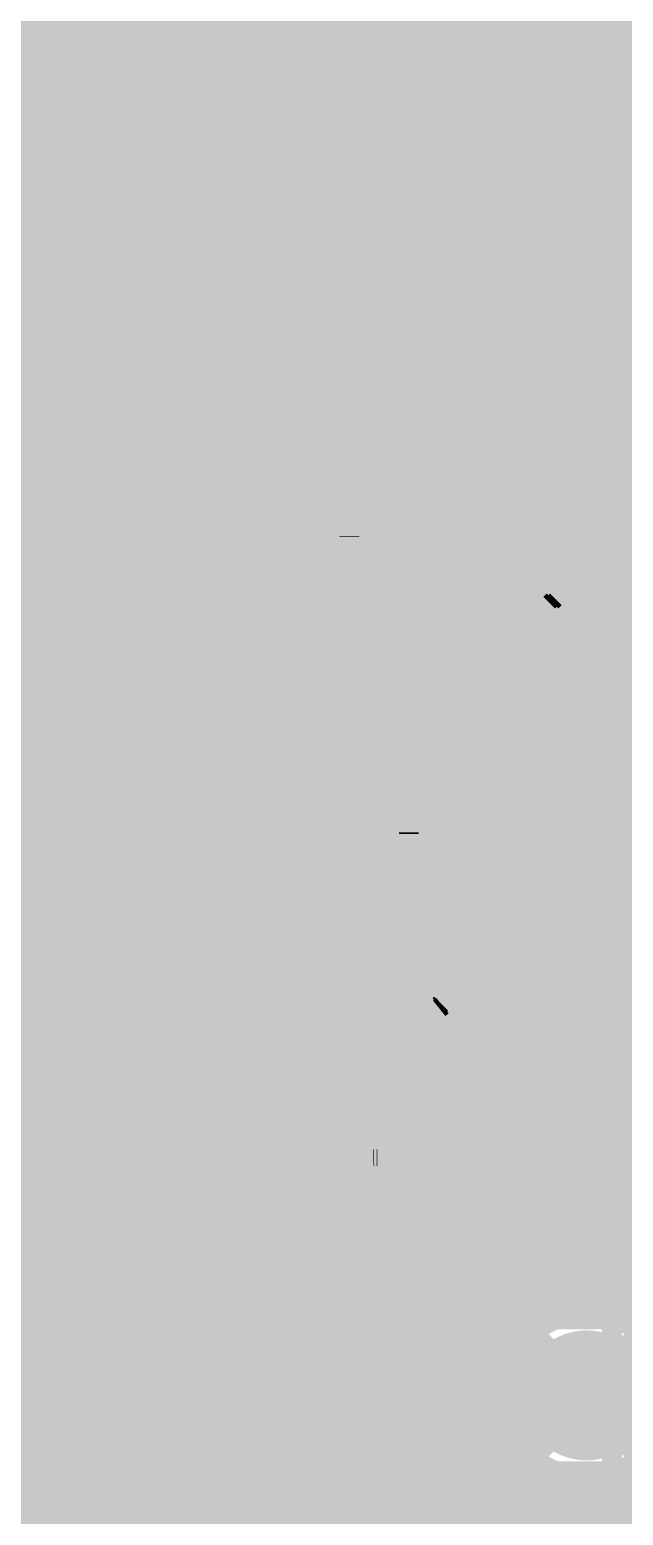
# Model space of a CAD drawing. Extents: x 0 to 95, y -50 to 50.
# Drawn here: x 15.41 to 19.97, y 15.71 to 27.14 of the extents above; entities that cross this region are included whole.
import ezdxf

# ---------------------------------------------------------------- set-up
doc = ezdxf.new("R2010")
doc.units = 0
doc.header["$MEASUREMENT"] = 0
doc.layers.get('0').update_dxf_attribs({"linetype": 'CONTINUOUS'})
for name, color, linetype in [('23-326-0_BOT', 7, 'CONTINUOUS'), ('23-326-0_DRD', 2, 'CONTINUOUS'), ('23-326-0_GND', 1, 'CONTINUOUS'), ('23-326-0_IN1', 3, 'CONTINUOUS'), ('23-326-0_SMB', 5, 'CONTINUOUS'), ('23-326-0_SMT', 10, 'CONTINUOUS'), ('23-326-0_SPT', 14, 'CONTINUOUS'), ('23-326-0_SST', 9, 'CONTINUOUS'), ('23-326-0_TOP', 12, 'CONTINUOUS'), ('THRUHOLE_TAP', 8, 'CONTINUOUS')]:
    doc.layers.add(name, color=color, linetype=linetype)

# ---------------------------------------------------------------- blocks, each defined once
blk = doc.blocks.new('SQUARE_15')
blk.add_solid([(0.99949, 0.99949), (0.99949, -0.99949), (-0.99949, 0.99949), (-0.99949, -0.99949)])
blk = doc.blocks.new('ROUND_37')
at = {"const_width": 0.35052}
blk.add_lwpolyline([(-0.17526, 0, 1), (0.17526, 0, 1)], format="xyb", close=True, dxfattribs=at)
blk = doc.blocks.new('SQUARE_56')
blk.add_solid([(1.24968, 1.24968), (1.24968, -1.24968), (-1.24968, 1.24968), (-1.24968, -1.24968)])
blk = doc.blocks.new('ROUND_58')
at = {"const_width": 0.50038}
blk.add_lwpolyline([(-0.25019, 0, 1), (0.25019, 0, 1)], format="xyb", close=True, dxfattribs=at)
blk = doc.blocks.new('ROUND_40')
at = {"const_width": 0.35052}
blk.add_lwpolyline([(-0.17526, 0, 1), (0.17526, 0, 1)], format="xyb", close=True, dxfattribs=at)
blk = doc.blocks.new('RECTANGLE_3')
blk.add_solid([(0.4826, 0.4064), (0.4826, -0.4064), (-0.4826, 0.4064), (-0.4826, -0.4064)])
blk = doc.blocks.new('RECTANGLE_4')
blk.add_solid([(1.12522, 1.14935), (1.12522, -1.14935), (-1.12522, 1.14935), (-1.12522, -1.14935)])
blk = doc.blocks.new('ROUND_17')
at = {"const_width": 0.23749}
blk.add_lwpolyline([(-0.118744, 0, 1), (0.118744, 0, 1)], format="xyb", close=True, dxfattribs=at)
blk = doc.blocks.new('ROUND_64')
at = {"const_width": 0.10033}
blk.add_lwpolyline([(-0.050164, 0, 1), (0.050164, 0, 1)], format="xyb", close=True, dxfattribs=at)

msp = doc.modelspace()

# ---------------------------------------------------------------- linework, layer by layer
at = {"layer": '23-326-0_BOT'}
for points, const_width in [([(18.4658, 47.3202), (18.4658, 10.033)], 0.254), ([(18.6944, 47.3202), (18.6944, 10.033)], 0.254), ([(18.923, 47.3202), (18.923, 10.033)], 0.254), ([(19.1516, 47.3202), (19.1516, 17.05864)], 0.254), ([(19.3802, 47.3202), (19.3802, 17.24406)], 0.254), ([(19.6088, 47.3202), (19.6088, 17.31264)], 0.254), ([(19.8374, 47.3202), (19.8374, 17.29994)], 0.254), ([(20.066, 47.3202), (20.066, 17.20088)], 0.254), ([(18.2372, 36.58108), (18.2372, 10.033)], 0.254), ([(18.0086, 36.44392), (18.0086, 10.033)], 0.254), ([(17.84096, 29.27096), (17.84096, 26.60904)], 0.254), ([(59.182, 27.1526), (17.84096, 27.1526)], 0.254), ([(59.182, 26.924), (17.84096, 26.924)], 0.254), ([(17.84096, 26.60904), (15.17904, 26.60904)], 0.254), ([(15.494, 26.60904), (15.494, 10.033)], 0.254), ([(15.7226, 26.60904), (15.7226, 10.033)], 0.254), ([(15.9512, 26.60904), (15.9512, 10.033)], 0.254), ([(16.1798, 26.60904), (16.1798, 10.033)], 0.254), ([(16.4084, 26.60904), (16.4084, 10.033)], 0.254), ([(16.637, 26.60904), (16.637, 10.033)], 0.254), ([(16.8656, 26.60904), (16.8656, 10.033)], 0.254), ([(17.0942, 26.60904), (17.0942, 10.033)], 0.254), ([(17.3228, 26.60904), (17.3228, 10.033)], 0.254), ([(17.5514, 26.60904), (17.5514, 10.033)], 0.254), ([(17.78, 26.60904), (17.78, 10.033)], 0.254), ([(59.182, 26.6954), (17.84096, 26.6954)], 0.254), ([(47.23638, 26.4668), (10.4648, 26.4668)], 0.254), ([(47.03064, 26.2382), (10.4648, 26.2382)], 0.254), ([(37.79774, 26.0096), (10.4648, 26.0096)], 0.254), ([(37.53612, 25.781), (10.46226, 25.781)], 0.254), ([(37.43706, 25.5524), (10.42924, 25.5524)], 0.254), ([(37.42436, 25.3238), (10.3505, 25.3238)], 0.254), ([(37.49294, 25.0952), (10.22096, 25.0952)], 0.254), ([(37.67836, 24.8666), (10.01776, 24.8666)], 0.254), ([(44.91228, 24.638), (9.65708, 24.638)], 0.254), ([(34.76244, 24.4094), (8.1153, 24.4094)], 0.254), ([(34.39922, 24.1808), (8.14324, 24.1808)], 0.254), ([(34.27476, 23.9522), (8.128, 23.9522)], 0.254), ([(34.24428, 23.7236), (8.0645, 23.7236)], 0.254), ([(34.29508, 23.495), (7.94766, 23.495)], 0.254), ([(28.78836, 23.2664), (7.9248, 23.2664)], 0.254), ([(28.60294, 23.0378), (7.9248, 23.0378)], 0.254), ([(28.53436, 22.8092), (7.9248, 22.8092)], 0.254), ([(28.54706, 22.5806), (7.9248, 22.5806)], 0.254), ([(28.64612, 22.352), (7.9248, 22.352)], 0.254), ([(28.90774, 22.1234), (7.9248, 22.1234)], 0.254), ([(31.22422, 21.8948), (7.9248, 21.8948)], 0.254), ([(31.09976, 21.6662), (7.9248, 21.6662)], 0.254), ([(31.06928, 21.4376), (7.9248, 21.4376)], 0.254), ([(31.12008, 21.209), (7.9248, 21.209)], 0.254), ([(31.26994, 20.9804), (7.9248, 20.9804)], 0.254), ([(45.7962, 20.7518), (7.9248, 20.7518)], 0.254), ([(45.7962, 20.5232), (7.9248, 20.5232)], 0.254), ([(45.7962, 20.2946), (7.9248, 20.2946)], 0.254), ([(45.7962, 20.066), (7.9248, 20.066)], 0.254), ([(45.7962, 19.8374), (7.9248, 19.8374)], 0.254), ([(45.7962, 19.6088), (7.9248, 19.6088)], 0.254), ([(45.7962, 19.3802), (7.9248, 19.3802)], 0.254), ([(45.7962, 19.1516), (7.9248, 19.1516)], 0.254), ([(45.7962, 18.923), (8.1026, 18.923)], 0.254), ([(33.06826, 18.6944), (8.3312, 18.6944)], 0.254), ([(32.83966, 18.4658), (8.5598, 18.4658)], 0.254), ([(31.40202, 18.2372), (8.7884, 18.2372)], 0.254), ([(31.17088, 18.0086), (9.017, 18.0086)], 0.254), ([(31.08198, 17.78), (9.2456, 17.78)], 0.254), ([(31.0769, 17.5514), (9.4742, 17.5514)], 0.254), ([(31.15564, 17.3228), (9.7028, 17.3228)], 0.254), ([(19.18208, 17.0942), (9.9314, 17.0942)], 0.254), ([(19.04492, 16.8656), (10.16, 16.8656)], 0.254), ([(19.00428, 16.637), (10.3886, 16.637)], 0.254), ([(28.194, 15.621), (28.067, 15.748), (20.574, 15.748), (19.685, 16.637)], 0.2032), ([(19.04492, 16.4084), (10.6172, 16.4084)], 0.254), ([(19.1516, 16.21536), (19.1516, 10.033)], 0.254), ([(19.18208, 16.1798), (10.8458, 16.1798)], 0.254), ([(19.3802, 16.02994), (19.3802, 10.033)], 0.254), ([(19.75866, 15.9512), (10.96518, 15.9512)], 0.254), ([(19.6088, 15.96136), (19.6088, 10.033)], 0.254), ([(19.75104, 15.95882), (20.26158, 15.44828)], 0.254), ([(19.8374, 15.87246), (19.8374, 10.033)], 0.254), ([(19.98726, 15.7226), (10.9728, 15.7226)], 0.254), ([(20.066, 15.64386), (20.066, 10.033)], 0.254)]:
    msp.add_lwpolyline(points, dxfattribs=dict(at, const_width=const_width))
at = {"layer": '23-326-0_BOT', "const_width": 0.254}
for points in [[(19.685, 17.31772, 0.4142136), (19.00428, 16.637)], [(20.36572, 16.637, 0.4142136), (19.685, 17.31772)], [(19.00428, 16.637, 0.4142136), (19.685, 15.95628)], [(19.685, 15.95628, 0.0242723), (19.75097, 15.95948)]]:
    msp.add_lwpolyline(points, format="xyb", dxfattribs=at)
at = {"layer": '23-326-0_DRD', "const_width": 0.254}
for points in [[(19.05, 17.272), (19.05, 16.002)], [(20.32, 17.272), (19.05, 17.272)], [(20.32, 17.272), (19.05, 16.002)], [(20.32, 16.002), (19.05, 17.272)], [(19.05, 16.002), (20.32, 16.002)]]:
    msp.add_lwpolyline(points, dxfattribs=at)
at = {"layer": '23-326-0_IN1', "const_width": 0.254}
for points in [[(21.717, 25.654), (14.351, 25.654)], [(15.3162, 25.654), (15.3162, 8.89)], [(15.5448, 25.654), (15.5448, 8.89)], [(15.7734, 25.654), (15.7734, 8.89)], [(16.002, 25.654), (16.002, 8.89)], [(16.2306, 25.654), (16.2306, 8.89)], [(16.4592, 25.654), (16.4592, 8.89)], [(16.6878, 25.654), (16.6878, 8.89)], [(16.9164, 25.654), (16.9164, 8.89)], [(17.145, 25.654), (17.145, 8.89)], [(17.3736, 25.654), (17.3736, 8.89)], [(17.6022, 25.654), (17.6022, 8.89)], [(17.8308, 25.654), (17.8308, 8.89)], [(18.0594, 25.654), (18.0594, 8.89)], [(18.288, 25.654), (18.288, 8.89)], [(18.5166, 25.654), (18.5166, 8.89)], [(18.7452, 25.654), (18.7452, 8.89)], [(18.9738, 25.654), (18.9738, 8.89)], [(19.2024, 25.654), (19.2024, 17.11452)], [(19.431, 25.654), (19.431, 17.26692)], [(19.6596, 25.654), (19.6596, 17.31518)], [(19.8882, 25.654), (19.8882, 17.2847)], [(21.717, 25.5778), (10.43432, 25.5778)], [(21.717, 25.3492), (10.3632, 25.3492)], [(21.717, 25.1206), (10.23874, 25.1206)], [(21.717, 24.892), (10.0457, 24.892)], [(21.717, 24.6634), (9.71296, 24.6634)], [(21.717, 24.4348), (8.11022, 24.4348)], [(21.717, 24.2062), (8.14324, 24.2062)], [(21.717, 23.9776), (8.13308, 23.9776)], [(21.717, 23.749), (8.07466, 23.749)], [(21.717, 23.5204), (7.9629, 23.5204)], [(21.717, 23.2918), (7.77494, 23.2918)], [(21.717, 23.0632), (7.42696, 23.0632)], [(21.717, 22.8346), (1.143, 22.8346)], [(21.717, 22.606), (1.143, 22.606)], [(21.717, 22.3774), (1.143, 22.3774)], [(21.717, 22.1488), (1.143, 22.1488)], [(21.717, 21.9202), (1.143, 21.9202)], [(21.717, 21.6916), (1.143, 21.6916)], [(21.717, 21.463), (1.143, 21.463)], [(21.717, 21.2344), (1.143, 21.2344)], [(21.717, 21.0058), (1.143, 21.0058)], [(21.717, 20.7772), (1.143, 20.7772)], [(21.717, 20.5486), (1.143, 20.5486)], [(21.717, 20.32), (1.143, 20.32)], [(21.717, 20.0914), (1.143, 20.0914)], [(21.717, 19.8628), (1.143, 19.8628)], [(21.717, 19.6342), (1.143, 19.6342)], [(21.717, 19.4056), (1.143, 19.4056)], [(21.717, 19.177), (1.143, 19.177)], [(21.717, 18.9484), (12.48664, 18.9484)], [(21.717, 18.7198), (12.67206, 18.7198)], [(21.717, 18.4912), (12.74064, 18.4912)], [(21.717, 18.2626), (12.72794, 18.2626)], [(21.717, 18.034), (12.62888, 18.034)], [(21.717, 17.8054), (12.36472, 17.8054)], [(21.717, 17.5768), (1.143, 17.5768)], [(21.717, 17.3482), (1.143, 17.3482)], [(19.20494, 17.1196), (13.80998, 17.1196)], [(19.05508, 16.891), (13.98524, 16.891)], [(19.00428, 16.6624), (14.04874, 16.6624)], [(19.03476, 16.4338), (14.03096, 16.4338)], [(19.15922, 16.2052), (13.92428, 16.2052)], [(19.2024, 16.15694), (19.2024, 8.89)], [(19.431, 16.00708), (19.431, 8.89)], [(19.8882, 15.98676), (19.8882, 8.89)], [(19.52244, 15.9766), (13.64234, 15.9766)], [(19.6596, 15.95628), (19.6596, 8.89)], [(21.717, 15.9766), (19.84502, 15.9766)], [(21.717, 15.748), (10.4267, 15.748)]]:
    msp.add_lwpolyline(points, dxfattribs=at)
for points in [[(19.685, 17.31772, 0.4142136), (19.00428, 16.637)], [(20.36572, 16.637, 0.4142136), (19.685, 17.31772)], [(19.00428, 16.637, 0.4142136), (19.685, 15.95628)], [(19.685, 15.95628, 0.4142136), (20.36572, 16.637)]]:
    msp.add_lwpolyline(points, format="xyb", dxfattribs=at)
at = {"layer": '23-326-0_SMT', "const_width": 0.127}
for points in [[(18.0467, 23.4442, 0.4142136), (17.84858, 23.24608)], [(19.39798, 22.733, 0.2845461), (18.30578, 20.9677)], [(18.30578, 20.955, 0.2736465), (19.42338, 19.1516)], [(17.84858, 18.66392, 0.4142136), (18.0467, 18.4658)]]:
    msp.add_lwpolyline(points, format="xyb", dxfattribs=at)
for points in [[(19.42338, 23.368), (17.89176, 23.368)], [(17.95018, 23.4188), (17.95018, 18.4912)], [(19.42338, 23.4442), (18.05178, 23.4442), (18.0467, 23.4442)], [(18.06448, 23.4442), (18.06448, 18.4658)], [(18.17878, 23.4442), (18.17878, 18.4658)], [(18.29308, 23.4442), (18.29308, 18.4658)], [(18.40738, 23.4442), (18.40738, 21.59508)], [(18.52168, 23.4442), (18.52168, 21.86686)], [(18.63598, 23.4442), (18.63598, 22.0599)], [(18.75028, 23.4442), (18.75028, 22.21484)], [(18.86458, 23.4442), (18.86458, 22.34438)], [(18.97888, 23.4442), (18.97888, 22.45106)], [(19.09318, 23.4442), (19.09318, 22.54504)], [(19.20748, 23.4442), (19.20748, 22.62378)], [(19.32178, 23.4442), (19.32178, 22.69236)], [(19.42338, 23.4442), (19.42338, 22.7584)], [(19.42338, 23.2537), (17.84858, 23.2537)], [(17.84858, 23.24608), (17.84864, 23.241)], [(17.84858, 23.241), (17.84858, 18.669), (17.84858, 18.66392)], [(19.42338, 23.1394), (17.84858, 23.1394)], [(19.42338, 23.0251), (17.84858, 23.0251)], [(19.42338, 22.9108), (17.84858, 22.9108)], [(19.42338, 22.7965), (17.84858, 22.7965)], [(19.30146, 22.6822), (17.84858, 22.6822)], [(19.42338, 22.7584), (19.39798, 22.733)], [(19.12366, 22.5679), (17.84858, 22.5679)], [(18.97888, 22.4536), (17.84858, 22.4536)], [(18.8595, 22.3393), (17.84858, 22.3393)], [(18.7579, 22.225), (17.84858, 22.225)], [(18.669, 22.1107), (17.84858, 22.1107)], [(18.5928, 21.9964), (17.84858, 21.9964)], [(18.5293, 21.8821), (17.84858, 21.8821)], [(18.47342, 21.7678), (17.84858, 21.7678)], [(18.4277, 21.6535), (17.84858, 21.6535)], [(18.3896, 21.5392), (17.84858, 21.5392)], [(18.35912, 21.4249), (17.84858, 21.4249)], [(18.33372, 21.3106), (17.84858, 21.3106)], [(18.31848, 21.1963), (17.84858, 21.1963)], [(18.30832, 21.082), (17.84858, 21.082)], [(18.30578, 20.9677), (17.84858, 20.9677)], [(18.30578, 20.9677), (18.30578, 20.955)], [(18.31086, 20.8534), (17.84858, 20.8534)], [(18.32102, 20.7391), (17.84858, 20.7391)], [(18.3388, 20.6248), (17.84858, 20.6248)], [(18.36166, 20.5105), (17.84858, 20.5105)], [(18.39468, 20.3962), (17.84858, 20.3962)], [(18.43278, 20.2819), (17.84858, 20.2819)], [(18.40738, 20.35302), (18.40738, 18.4658)], [(18.4785, 20.1676), (17.84858, 20.1676)], [(18.53184, 20.0533), (17.84858, 20.0533)], [(18.52168, 20.07362), (18.52168, 18.4658)], [(18.59534, 19.939), (17.84858, 19.939)], [(18.66646, 19.8247), (17.84858, 19.8247)], [(18.63598, 19.87042), (18.63598, 18.4658)], [(18.75028, 19.7104), (17.84858, 19.7104)], [(18.75028, 19.7104), (18.75028, 18.4658)], [(18.8468, 19.5961), (17.84858, 19.5961)], [(18.95856, 19.4818), (17.84858, 19.4818)], [(18.86458, 19.57832), (18.86458, 18.4658)], [(19.09064, 19.3675), (17.84858, 19.3675)], [(18.97888, 19.46402), (18.97888, 18.4658)], [(19.09318, 19.36496), (19.09318, 18.4658)], [(19.25066, 19.2532), (17.84858, 19.2532)], [(19.20748, 19.28114), (19.20748, 18.4658)], [(19.42338, 19.1389), (17.84858, 19.1389)], [(19.32178, 19.20748), (19.32178, 18.4658)], [(19.42338, 19.1516), (19.42338, 18.4658)], [(19.42338, 19.0246), (17.84858, 19.0246)], [(19.42338, 18.9103), (17.84858, 18.9103)], [(19.42338, 18.796), (17.84858, 18.796)], [(19.42338, 18.6817), (17.84858, 18.6817)], [(19.42338, 18.5674), (17.87398, 18.5674)], [(18.0467, 18.4658), (18.05178, 18.46586)], [(19.42338, 18.4658), (18.05178, 18.4658)]]:
    msp.add_lwpolyline(points, dxfattribs=at)
at = {"layer": '23-326-0_SPT', "const_width": 0.127}
for points in [[(18.0721, 23.4442, 0.4142136), (17.87398, 23.24608)], [(19.42338, 22.733, 0.2845461), (18.33118, 20.9677)], [(18.33118, 20.955, 0.2736465), (19.44878, 19.1516)], [(17.87398, 18.66392, 0.4142136), (18.0721, 18.4658)]]:
    msp.add_lwpolyline(points, format="xyb", dxfattribs=at)
for points in [[(19.44878, 23.368), (17.91716, 23.368)], [(17.97558, 23.4188), (17.97558, 18.4912)], [(19.44878, 23.4442), (18.07718, 23.4442), (18.0721, 23.4442)], [(18.08988, 23.4442), (18.08988, 18.4658)], [(18.20418, 23.4442), (18.20418, 18.4658)], [(18.31848, 23.4442), (18.31848, 18.4658)], [(18.43278, 23.4442), (18.43278, 21.59508)], [(18.54708, 23.4442), (18.54708, 21.86686)], [(18.66138, 23.4442), (18.66138, 22.0599)], [(18.77568, 23.4442), (18.77568, 22.21484)], [(18.88998, 23.4442), (18.88998, 22.34438)], [(19.00428, 23.4442), (19.00428, 22.45106)], [(19.11858, 23.4442), (19.11858, 22.54504)], [(19.23288, 23.4442), (19.23288, 22.62378)], [(19.34718, 23.4442), (19.34718, 22.69236)], [(19.44878, 23.4442), (19.44878, 22.7584)], [(19.44878, 23.2537), (17.87398, 23.2537)], [(17.87398, 23.24608), (17.87404, 23.241)], [(17.87398, 23.241), (17.87398, 18.669), (17.87398, 18.66392)], [(19.44878, 23.1394), (17.87398, 23.1394)], [(19.44878, 23.0251), (17.87398, 23.0251)], [(19.44878, 22.9108), (17.87398, 22.9108)], [(19.44878, 22.7965), (17.87398, 22.7965)], [(19.32686, 22.6822), (17.87398, 22.6822)], [(19.44878, 22.7584), (19.42338, 22.733)], [(19.14906, 22.5679), (17.87398, 22.5679)], [(19.00428, 22.4536), (17.87398, 22.4536)], [(18.8849, 22.3393), (17.87398, 22.3393)], [(18.7833, 22.225), (17.87398, 22.225)], [(18.6944, 22.1107), (17.87398, 22.1107)], [(18.6182, 21.9964), (17.87398, 21.9964)], [(18.5547, 21.8821), (17.87398, 21.8821)], [(18.49882, 21.7678), (17.87398, 21.7678)], [(18.4531, 21.6535), (17.87398, 21.6535)], [(18.415, 21.5392), (17.87398, 21.5392)], [(18.38452, 21.4249), (17.87398, 21.4249)], [(18.35912, 21.3106), (17.87398, 21.3106)], [(18.34388, 21.1963), (17.87398, 21.1963)], [(18.33372, 21.082), (17.87398, 21.082)], [(18.33118, 20.9677), (17.87398, 20.9677)], [(18.33118, 20.9677), (18.33118, 20.955)], [(18.33626, 20.8534), (17.87398, 20.8534)], [(18.34642, 20.7391), (17.87398, 20.7391)], [(18.3642, 20.6248), (17.87398, 20.6248)], [(18.38706, 20.5105), (17.87398, 20.5105)], [(18.42008, 20.3962), (17.87398, 20.3962)], [(18.45818, 20.2819), (17.87398, 20.2819)], [(18.43278, 20.35302), (18.43278, 18.4658)], [(18.5039, 20.1676), (17.87398, 20.1676)], [(18.55724, 20.0533), (17.87398, 20.0533)], [(18.54708, 20.07362), (18.54708, 18.4658)], [(18.62074, 19.939), (17.87398, 19.939)], [(18.69186, 19.8247), (17.87398, 19.8247)], [(18.66138, 19.87042), (18.66138, 18.4658)], [(18.77568, 19.7104), (17.87398, 19.7104)], [(18.77568, 19.7104), (18.77568, 18.4658)], [(18.8722, 19.5961), (17.87398, 19.5961)], [(18.98396, 19.4818), (17.87398, 19.4818)], [(18.88998, 19.57832), (18.88998, 18.4658)], [(19.11604, 19.3675), (17.87398, 19.3675)], [(19.00428, 19.46402), (19.00428, 18.4658)], [(19.11858, 19.36496), (19.11858, 18.4658)], [(19.27606, 19.2532), (17.87398, 19.2532)], [(19.23288, 19.28114), (19.23288, 18.4658)], [(19.44878, 19.1389), (17.87398, 19.1389)], [(19.34718, 19.20748), (19.34718, 18.4658)], [(19.44878, 19.1516), (19.44878, 18.4658)], [(19.44878, 19.0246), (17.87398, 19.0246)], [(19.44878, 18.9103), (17.87398, 18.9103)], [(19.44878, 18.796), (17.87398, 18.796)], [(19.44878, 18.6817), (17.87398, 18.6817)], [(19.44878, 18.5674), (17.89938, 18.5674)], [(18.0721, 18.4658), (18.07718, 18.46586)], [(19.44878, 18.4658), (18.07718, 18.4658)]]:
    msp.add_lwpolyline(points, dxfattribs=at)
at = {"layer": '23-326-0_SST'}
for points, const_width in [([(18.50898, 24.58466), (18.70964, 24.57958), (18.70964, 36.37534), (10.81532, 36.37534), (10.81532, 24.58466), (18.50898, 24.58466)], 0.20066), ([(17.74698, 25.96388), (17.74698, 24.99614)], 0.20066), ([(17.92732, 25.98928), (17.92732, 24.9682)], 0.20066), ([(18.10766, 25.94864), (18.10766, 25.00884)], 0.20066), ([(17.56664, 25.8572), (17.56664, 25.10028)], 0.20066), ([(18.25244, 25.8572), (17.56664, 25.8572)], 0.20066), ([(18.28546, 25.82164), (18.28546, 25.13584)], 0.20066), ([(18.37944, 25.67686), (17.43964, 25.67686)], 0.20066), ([(18.42008, 25.49652), (17.399, 25.49652)], 0.20066), ([(20.5994, 25.41778), (20.5994, 24.9428), (19.92376, 25.41778), (19.75358, 25.41778), (19.5834, 25.35682), (19.5834, 25.00122), (19.75358, 24.9428)], 0.1524), ([(18.39214, 25.31618), (17.4244, 25.31618)], 0.20066), ([(18.288, 25.13838), (17.53108, 25.13838)], 0.20066), ([(20.5994, 24.57958), (20.5994, 24.16302), (19.5834, 24.16302)], 0.1524), ([(16.84782, 24.16302), (16.84782, 23.9268)], 0.1524), ([(16.84782, 24.04618), (15.83182, 24.04618), (16.002, 23.9268)], 0.1524), ([(17.51838, 18.1102), (23.18258, 18.1102), (23.18258, 23.749), (17.51838, 23.749), (17.51838, 18.1102)], 0.127), ([(19.2913, 23.0505), (19.3421, 23.0505), (19.3421, 23.45944), (18.73758, 23.45944), (17.8181, 22.5552), (17.8181, 21.98116), (18.26514, 21.98116), (18.3007, 22.04974), (18.33118, 22.10308), (18.42516, 22.25548), (18.46072, 22.30374), (18.57248, 22.44598), (18.61058, 22.4917), (18.65122, 22.53488), (18.6944, 22.57806), (18.73758, 22.6187), (18.78076, 22.65934), (18.82648, 22.69998), (18.91792, 22.77618), (18.96618, 22.81174), (19.16684, 22.94382), (19.22018, 22.97176), (19.27352, 23.00224), (19.32686, 23.02764), (19.304, 23.07336), (19.19478, 23.01748), (19.14144, 22.987), (18.9357, 22.85238), (18.88744, 22.81682), (18.6563, 22.61362), (18.61312, 22.57044), (18.57248, 22.52472), (18.53184, 22.479), (18.49374, 22.43074), (18.45564, 22.38248), (18.34896, 22.23262), (18.31594, 22.18182), (18.28546, 22.12848), (18.25498, 22.07514), (18.23466, 22.0345), (17.8689, 22.0345), (17.8689, 22.53234), (18.7579, 23.4061), (19.2913, 23.4061), (19.2913, 23.0505)], 0.1524), ([(18.7579, 23.4061), (21.75256, 23.4061), (21.75256, 23.45944), (18.73758, 23.45944)], 0.1524), ([(17.8689, 22.53234), (17.8689, 19.52498), (17.8181, 19.52498), (17.8181, 22.5552)], 0.1524), ([(16.54048, 22.04974), (16.8402, 22.04974), (16.8402, 16.05026), (16.54048, 16.05026)], 0.1524), ([(18.11274, 19.7993), (18.14322, 19.81454), (18.07972, 19.939), (18.06194, 19.98218), (18.04416, 20.02536), (18.02638, 20.06854), (18.0086, 20.11172), (17.99336, 20.1549), (17.97812, 20.20062), (17.96542, 20.24634), (17.95272, 20.29206), (17.94002, 20.33778), (17.92732, 20.3835), (17.91716, 20.42922), (17.89176, 20.56892), (17.88414, 20.61718), (17.87652, 20.66544), (17.87144, 20.7137), (17.86128, 20.95754), (17.86382, 21.09216), (17.8689, 21.17852), (17.87398, 21.22424), (17.87906, 21.26742), (17.92478, 21.52142), (17.93494, 21.56206), (17.9451, 21.60524), (17.9959, 21.7678), (18.01114, 21.8059), (18.02638, 21.84654), (18.04162, 21.88464), (18.09242, 22.00148), (18.06194, 22.01418), (18.04416, 21.97608), (18.01114, 21.89734), (17.99336, 21.85924), (17.98066, 21.8186), (17.96542, 21.77796), (17.91462, 21.61286), (17.90192, 21.57222), (17.89176, 21.52904), (17.88414, 21.48586), (17.87398, 21.44268), (17.85874, 21.35886), (17.85112, 21.31314), (17.84604, 21.26996), (17.84096, 21.22678), (17.83588, 21.18106), (17.8308, 21.09216), (17.82826, 20.95754), (17.83842, 20.71116), (17.8435, 20.66036), (17.85112, 20.6121), (17.85874, 20.56384), (17.907, 20.32762), (17.9197, 20.2819), (17.9324, 20.23618), (17.94764, 20.19046), (17.96288, 20.14474), (18.01368, 20.01266), (18.03146, 19.96948), (18.05178, 19.9263), (18.11274, 19.7993)], 0.1524), ([(16.8275, 20.193), (13.6525, 20.193)], 0.1524), ([(15.40002, 20.193), (15.40002, 19.8755)], 0.1524), ([(15.53718, 20.193), (15.53718, 19.8755)], 0.1524), ([(15.67434, 20.193), (15.67434, 19.8755)], 0.1524), ([(15.8115, 20.193), (15.8115, 19.8755)], 0.1524), ([(15.94866, 20.193), (15.94866, 19.8755)], 0.1524), ([(16.08582, 20.193), (16.08582, 19.8755)], 0.1524), ([(16.22298, 20.193), (16.22298, 19.8755)], 0.1524), ([(16.36014, 20.193), (16.36014, 19.8755)], 0.1524), ([(16.4973, 20.193), (16.4973, 19.8755)], 0.1524), ([(16.63446, 20.193), (16.63446, 19.8755)], 0.1524), ([(16.77162, 20.193), (16.77162, 19.8755)], 0.1524), ([(16.8275, 20.193), (16.8275, 19.8755)], 0.1524), ([(16.8275, 20.11426), (13.6525, 20.11426)], 0.1524), ([(19.39798, 18.9738), (18.8849, 18.46072), (18.39976, 19.04238), (17.82064, 19.52498), (18.33372, 20.03806)], 0.1524), ([(16.8275, 19.9771), (13.6525, 19.9771)], 0.1524), ([(18.3261, 19.97964), (17.87144, 19.52498), (18.42516, 19.0627), (18.8849, 18.50898), (19.33956, 18.96618)], 0.1524), ([(16.8275, 19.8755), (13.6525, 19.8755)], 0.1524), ([(18.98142, 19.59864), (18.95856, 19.6215), (18.39976, 19.0627), (18.42516, 19.03984), (18.98142, 19.59864)], 0.1524), ([(18.57502, 19.61134), (18.5547, 19.63674), (18.5674, 19.64944)], 0.1524), ([(18.57756, 19.6342), (18.55216, 19.61388)], 0.1524), ([(18.5674, 19.64944), (18.5547, 19.63674)], 0.1524), ([(17.8308, 19.55038), (17.8283, 19.47926)], 0.1524), ([(17.86128, 19.49958), (18.4023, 19.03984), (18.42516, 19.06524), (17.85874, 19.53768), (17.8308, 19.55038)], 0.1524), ([(17.84604, 19.52498), (17.84499, 19.47926)], 0.1524), ([(17.84604, 19.52498), (17.84858, 19.52244), (18.41246, 19.05254), (18.8849, 18.48866), (18.8849, 18.48612), (18.86966, 18.48104), (18.86204, 18.50136)], 0.1524), ([(17.86128, 19.49958), (17.86107, 19.47926)], 0.1524), ([(18.90776, 18.47088), (18.8976, 18.49628), (18.42516, 19.0627), (18.39976, 19.04238), (18.86966, 18.48104)], 0.1524), ([(19.16938, 18.7833), (19.15414, 18.75536)], 0.1524), ([(18.83918, 18.50136), (18.86203, 18.50162)], 0.1524), ([(18.83918, 18.48358), (18.88497, 18.48463)], 0.1524), ([(18.83918, 18.46834), (18.90777, 18.47067)], 0.1524), ([(22.5933, 18.45818), (18.8849, 18.45818), (18.8849, 18.50898), (22.606, 18.51152)], 0.1524), ([(17.5895, 17.3355), (17.5895, 14.4145), (19.2278, 14.4145), (19.2278, 17.3355), (17.5895, 17.3355)], 0.1524), ([(20.7264, 16.83512), (20.89658, 16.95196), (20.89658, 17.19072), (20.7264, 17.30756), (20.55876, 17.30756), (20.2184, 17.07134), (19.88058, 17.30756), (19.88058, 16.83512)], 0.1524), ([(20.89658, 16.46936), (20.89658, 15.99692), (20.2184, 16.46936), (20.05076, 16.46936), (19.88058, 16.41094), (19.88058, 16.05534), (20.05076, 15.99692)], 0.1524)]:
    msp.add_lwpolyline(points, dxfattribs=dict(at, const_width=const_width))
for points, const_width in [([(17.90954, 25.98928, 0.4142136), (17.399, 25.47874)], 0.20066), ([(18.42008, 25.47874, 0.4142136), (17.90954, 25.98928)], 0.20066), ([(17.399, 25.47874, 0.4142136), (17.90954, 24.9682)], 0.20066), ([(17.90954, 24.9682, 0.4142136), (18.42008, 25.47874)], 0.20066), ([(20.31746, 23.18004, 0.4142136), (18.09496, 20.95754)], 0.1524), ([(20.31746, 23.14702, 0.4142136), (18.13052, 20.96008)], 0.1524), ([(18.0975, 20.95754, 0.165982), (18.56089, 19.60008)], 0.1524), ([(18.13052, 20.96008, 0.1620989), (18.56699, 19.64913)], 0.1524), ([(18.33372, 20.03806, 0.0547599), (18.57732, 19.63402)], 0.1524), ([(18.3261, 19.97964, 0.0490986), (18.55212, 19.61385)], 0.1524), ([(18.76044, 19.71548, 0.1810777), (18.55358, 19.63803)], 0.1524), ([(18.76044, 19.71548, 0.166419), (18.56742, 19.64941)], 0.1524), ([(19.0754, 19.40052, 0.4142136), (18.76044, 19.71548)], 0.1524), ([(18.76044, 19.68246, 0.1956263), (18.56184, 19.60167)], 0.1524), ([(18.76044, 19.68246, 0.1823287), (18.57424, 19.61223)], 0.1524), ([(19.04238, 19.40052, 0.4142136), (18.76044, 19.68246)], 0.1524), ([(19.04238, 19.39798, 0.4142136), (18.76044, 19.67992)], 0.1524), ([(17.82826, 19.47926, 0.4142136), (18.83918, 18.46834)], 0.1524), ([(17.84604, 19.47926, 0.4142136), (18.83918, 18.48612)], 0.1524), ([(17.86128, 19.47926, 0.4142136), (18.83918, 18.50136)], 0.1524), ([(18.9611, 19.19986, 0.1989124), (19.04422, 19.40052)], 0.1524), ([(18.9611, 19.19986, 0.1972575), (19.04242, 19.39798)], 0.1524), ([(19.00936, 19.20748, 0.1664185), (19.07544, 19.40052)], 0.1524), ([(19.00936, 19.20748, 0.1664185), (19.07544, 19.40052)], 0.1524), ([(18.9611, 19.19986, 0.0501327), (19.33907, 18.96517)], 0.1524), ([(18.9611, 19.19986, 0.1658023), (20.31746, 18.73737)], 0.1524), ([(19.00936, 19.20748, 0.0518212), (19.39878, 18.97554)], 0.1524), ([(19.00936, 19.20748, 0.1620988), (20.32, 18.77111)], 0.1524), ([(19.16938, 18.7833, 0.1220701), (20.31492, 18.4994)], 0.1524), ([(19.15414, 18.75536, 0.1222351), (20.31492, 18.46728)], 0.1524)]:
    msp.add_lwpolyline(points, format="xyb", dxfattribs=dict(at, const_width=const_width))
at = {"layer": '23-326-0_TOP'}
for points, const_width in [([(19.8374, 30.3022), (19.8374, 27.11958)], 0.254), ([(20.066, 30.3022), (20.066, 26.89098)], 0.254), ([(18.34134, 28.61564), (21.35378, 25.6032)], 0.254), ([(16.51, 27.94), (17.653, 27.94), (20.955, 24.638), (24.257, 24.638), (25.4, 23.495), (25.4, 21.49856)], 1.27), ([(22.03958, 27.1526), (19.80438, 27.1526)], 0.254), ([(22.03958, 26.924), (20.03298, 26.924)], 0.254), ([(17.61744, 26.60904), (15.17904, 26.60904)], 0.254), ([(15.494, 26.60904), (15.494, 22.97938)], 0.254), ([(15.7226, 26.60904), (15.7226, 22.97938)], 0.254), ([(15.9512, 26.60904), (15.9512, 22.97938)], 0.254), ([(16.1798, 26.60904), (16.1798, 22.97938)], 0.254), ([(16.4084, 26.60904), (16.4084, 22.97938)], 0.254), ([(16.637, 26.60904), (16.637, 22.97938)], 0.254), ([(16.8656, 26.60904), (16.8656, 21.9202)], 0.254), ([(17.0942, 26.60904), (17.0942, 21.9202)], 0.254), ([(17.3228, 26.60904), (17.3228, 21.9202)], 0.254), ([(17.5514, 26.60904), (17.5514, 23.81504)], 0.254), ([(17.61744, 26.60904), (19.431, 24.79548)], 0.254), ([(17.75968, 26.4668), (10.4648, 26.4668)], 0.254), ([(17.78, 26.44648), (17.78, 23.8887)], 0.254), ([(17.98828, 26.2382), (10.4648, 26.2382)], 0.254), ([(18.0086, 26.21788), (18.0086, 23.8887)], 0.254), ([(18.21688, 26.0096), (10.4648, 26.0096)], 0.254), ([(18.2372, 25.98928), (18.2372, 23.8887)], 0.254), ([(18.44548, 25.781), (10.46226, 25.781)], 0.254), ([(18.4658, 25.76068), (18.4658, 23.8887)], 0.254), ([(18.67408, 25.5524), (10.42924, 25.5524)], 0.254), ([(18.6944, 25.53208), (18.6944, 23.8887)], 0.254), ([(18.90268, 25.3238), (10.3505, 25.3238)], 0.254), ([(18.923, 25.30348), (18.923, 23.8887)], 0.254), ([(19.13128, 25.0952), (10.22096, 25.0952)], 0.254), ([(19.1516, 25.07488), (19.1516, 23.8887)], 0.254), ([(19.35988, 24.8666), (10.01776, 24.8666)], 0.254), ([(19.3802, 24.84628), (19.3802, 23.8887)], 0.254), ([(19.431, 24.79548), (19.431, 23.8887)], 0.254), ([(19.431, 24.638), (9.65708, 24.638)], 0.254), ([(19.431, 24.4094), (8.1153, 24.4094)], 0.254), ([(19.431, 24.1808), (8.14324, 24.1808)], 0.254), ([(19.431, 23.9522), (8.128, 23.9522)], 0.254), ([(19.431, 23.8887), (17.78, 23.8887)], 0.254), ([(17.45996, 23.7236), (8.0645, 23.7236)], 0.254), ([(17.3863, 23.495), (7.94766, 23.495)], 0.254), ([(17.3863, 23.495), (17.3863, 21.9202)], 0.254), ([(19.558, 23.495), (17.78, 23.495), (17.78, 18.415)], 0.127), ([(17.8943, 23.495), (17.8943, 18.415)], 0.127), ([(18.0086, 23.495), (18.0086, 18.415)], 0.127), ([(18.1229, 23.495), (18.1229, 18.415)], 0.127), ([(18.2372, 23.495), (18.2372, 18.415)], 0.127), ([(18.3515, 23.495), (18.3515, 18.415)], 0.127), ([(18.4658, 23.495), (18.4658, 18.415)], 0.127), ([(18.5801, 23.495), (18.5801, 18.415)], 0.127), ([(18.6944, 23.495), (18.6944, 18.415)], 0.127), ([(18.8087, 23.495), (18.8087, 18.415)], 0.127), ([(18.923, 23.495), (18.923, 18.415)], 0.127), ([(19.0373, 23.495), (19.0373, 18.415)], 0.127), ([(19.1516, 23.495), (19.1516, 18.415)], 0.127), ([(19.2659, 23.495), (19.2659, 18.415)], 0.127), ([(19.3802, 23.495), (19.3802, 18.415)], 0.127), ([(19.4945, 23.495), (19.4945, 18.415)], 0.127), ([(19.558, 23.495), (19.558, 18.415)], 0.127), ([(19.558, 23.4442), (17.78, 23.4442)], 0.127), ([(17.3863, 23.2664), (7.747, 23.2664)], 0.254), ([(19.558, 23.3299), (17.78, 23.3299)], 0.127), ([(19.558, 23.2156), (17.78, 23.2156)], 0.127), ([(17.3863, 23.0378), (7.36092, 23.0378)], 0.254), ([(16.69542, 22.97938), (13.78458, 22.97938)], 0.254), ([(16.69542, 22.97938), (16.69542, 21.9202)], 0.254), ([(19.558, 23.1013), (17.78, 23.1013)], 0.127), ([(19.558, 22.987), (17.78, 22.987)], 0.127), ([(17.3863, 22.8092), (16.69542, 22.8092)], 0.254), ([(19.558, 22.8727), (17.78, 22.8727)], 0.127), ([(19.558, 22.7584), (17.78, 22.7584)], 0.127), ([(17.3863, 22.5806), (16.69542, 22.5806)], 0.254), ([(19.558, 22.6441), (17.78, 22.6441)], 0.127), ([(19.558, 22.5298), (17.78, 22.5298)], 0.127), ([(17.3863, 22.352), (16.69542, 22.352)], 0.254), ([(19.558, 22.4155), (17.78, 22.4155)], 0.127), ([(19.558, 22.3012), (17.78, 22.3012)], 0.127), ([(17.3863, 22.1234), (16.69542, 22.1234)], 0.254), ([(19.558, 22.1869), (17.78, 22.1869)], 0.127), ([(15.24, 21.49856), (14.7701, 21.0312), (12.065, 21.0312)], 1.27), ([(15.24, 21.49856), (15.78356, 20.955), (18.07718, 20.955)], 1.27), ([(19.558, 22.0726), (17.78, 22.0726)], 0.127), ([(17.3863, 21.9202), (16.69542, 21.9202)], 0.254), ([(19.558, 21.9583), (17.78, 21.9583)], 0.127), ([(19.558, 21.844), (17.78, 21.844)], 0.127), ([(19.558, 21.7297), (17.78, 21.7297)], 0.127), ([(19.558, 21.6154), (17.78, 21.6154)], 0.127), ([(19.558, 21.5011), (17.78, 21.5011)], 0.127), ([(19.558, 21.3868), (17.78, 21.3868)], 0.127), ([(19.558, 21.2725), (17.78, 21.2725)], 0.127), ([(19.558, 21.1582), (17.78, 21.1582)], 0.127), ([(19.558, 21.0439), (17.78, 21.0439)], 0.127), ([(19.558, 20.9296), (17.78, 20.9296)], 0.127), ([(19.558, 20.8153), (17.78, 20.8153)], 0.127), ([(19.558, 20.701), (17.78, 20.701)], 0.127), ([(19.558, 20.5867), (17.78, 20.5867)], 0.127), ([(19.558, 20.4724), (17.78, 20.4724)], 0.127), ([(19.558, 20.3581), (17.78, 20.3581)], 0.127), ([(19.558, 20.2438), (17.78, 20.2438)], 0.127), ([(15.54734, 20.02028), (13.78458, 20.02028)], 0.254), ([(15.494, 20.02028), (15.494, 18.07972)], 0.254), ([(15.7226, 19.99234), (15.7226, 18.07972)], 0.254), ([(17.3863, 19.9898), (15.78356, 19.9898)], 0.254), ([(15.9512, 19.9898), (15.9512, 18.07972)], 0.254), ([(16.1798, 19.9898), (16.1798, 18.07972)], 0.254), ([(16.4084, 19.9898), (16.4084, 18.07972)], 0.254), ([(16.637, 19.9898), (16.637, 18.07972)], 0.254), ([(16.8656, 19.9898), (16.8656, 14.00302)], 0.254), ([(17.0942, 19.9898), (17.0942, 14.23162)], 0.254), ([(17.3228, 19.9898), (17.3228, 14.46022)], 0.254), ([(17.3863, 19.9898), (17.3863, 18.415)], 0.254), ([(19.558, 20.1295), (17.78, 20.1295)], 0.127), ([(19.558, 20.0152), (17.78, 20.0152)], 0.127), ([(17.3863, 19.8374), (12.8778, 19.8374)], 0.254), ([(19.558, 19.9009), (17.78, 19.9009)], 0.127), ([(19.558, 19.7866), (17.78, 19.7866)], 0.127), ([(17.3863, 19.6088), (12.8778, 19.6088)], 0.254), ([(19.558, 19.6723), (17.78, 19.6723)], 0.127), ([(19.558, 19.558), (17.78, 19.558)], 0.127), ([(17.3863, 19.3802), (12.8778, 19.3802)], 0.254), ([(19.558, 19.4437), (17.78, 19.4437)], 0.127), ([(19.558, 19.3294), (17.78, 19.3294)], 0.127), ([(17.3863, 19.1516), (12.8778, 19.1516)], 0.254), ([(19.558, 19.2151), (17.78, 19.2151)], 0.127), ([(19.558, 19.1008), (17.78, 19.1008)], 0.127), ([(17.3863, 18.923), (12.8778, 18.923)], 0.254), ([(19.558, 18.9865), (17.78, 18.9865)], 0.127), ([(19.558, 18.8722), (17.78, 18.8722)], 0.127), ([(17.3863, 18.6944), (0.635, 18.6944)], 0.254), ([(19.558, 18.7579), (17.78, 18.7579)], 0.127), ([(19.558, 18.6436), (17.78, 18.6436)], 0.127), ([(17.3863, 18.4658), (0.635, 18.4658)], 0.254), ([(19.558, 18.5293), (17.78, 18.5293)], 0.127), ([(19.558, 18.415), (17.78, 18.415)], 0.127), ([(17.42948, 18.2372), (0.635, 18.2372)], 0.254), ([(16.69542, 18.07972), (13.78458, 18.07972)], 0.254), ([(16.69542, 18.07972), (16.69542, 15.12062)], 0.254), ([(17.5514, 18.09496), (17.5514, 14.68882)], 0.254), ([(23.94458, 18.0086), (16.69542, 18.0086)], 0.254), ([(17.78, 18.0213), (17.78, 17.3228)], 0.254), ([(19.558, 18.0213), (17.78, 18.0213)], 0.254), ([(18.0086, 18.0213), (18.0086, 17.3228)], 0.254), ([(18.2372, 18.0213), (18.2372, 17.3228)], 0.254), ([(18.4658, 18.0213), (18.4658, 17.3228)], 0.254), ([(18.6944, 18.0213), (18.6944, 17.3228)], 0.254), ([(18.923, 18.0213), (18.923, 17.3228)], 0.254), ([(19.1516, 18.0213), (19.1516, 17.3228)], 0.254), ([(19.3802, 18.0213), (19.3802, 17.24406)], 0.254), ([(19.6088, 18.02384), (19.6088, 17.31264)], 0.254), ([(20.98294, 18.034), (19.65706, 18.034)], 0.254), ([(19.8374, 18.034), (19.8374, 17.29994)], 0.254), ([(20.066, 18.034), (20.066, 17.20088)], 0.254), ([(23.94458, 17.78), (16.69542, 17.78)], 0.254), ([(23.94458, 17.5514), (16.69542, 17.5514)], 0.254), ([(23.94458, 17.3228), (16.69542, 17.3228)], 0.254), ([(19.2278, 17.3228), (17.6022, 17.3228)], 0.254), ([(17.6022, 17.3228), (17.6022, 15.9004)], 0.254), ([(19.2278, 17.3228), (19.2278, 17.13992)], 0.254), ([(17.6022, 17.0942), (16.69542, 17.0942)], 0.254), ([(17.6022, 16.8656), (16.69542, 16.8656)], 0.254), ([(16.69542, 16.5989), (15.24, 16.5989)], 0.254), ([(17.6022, 16.637), (16.69542, 16.637)], 0.254), ([(19.685, 16.637), (18.4658, 16.637), (18.415, 16.5862)], 0.2032), ([(17.6022, 16.4084), (16.69542, 16.4084)], 0.254), ([(17.6022, 16.1798), (16.69542, 16.1798)], 0.254), ([(19.2278, 16.13408), (19.2278, 15.9004)], 0.254), ([(19.3802, 16.02994), (19.3802, 11.938)], 0.254), ([(20.066, 16.07312), (20.066, 11.938)], 0.254), ([(17.6022, 15.9512), (16.69542, 15.9512)], 0.254), ([(17.6022, 15.9004), (17.6022, 15.8496)], 0.254), ([(21.4122, 15.9512), (19.2278, 15.9512)], 0.254), ([(19.2278, 15.9004), (19.2278, 15.8496)], 0.254), ([(19.6088, 15.96136), (19.6088, 11.938)], 0.254), ([(19.8374, 15.97406), (19.8374, 11.938)], 0.254), ([(17.6022, 15.8496), (17.6022, 14.73962)], 0.254), ([(19.2278, 15.8496), (19.2278, 14.4272)], 0.254), ([(17.6022, 15.7226), (16.69542, 15.7226)], 0.254), ([(21.4122, 15.7226), (19.2278, 15.7226)], 0.254)]:
    msp.add_lwpolyline(points, dxfattribs=dict(at, const_width=const_width))
at = {"layer": '23-326-0_TOP', "const_width": 0.254}
for points in [[(17.78, 23.8887, 0.4142136), (17.3863, 23.495)], [(15.54734, 20.02028, 0.0619628), (15.78356, 19.99089)], [(15.54734, 20.02028, 0.0619628), (15.78356, 19.99089)], [(17.3863, 18.415, 0.4142136), (17.78, 18.0213)], [(19.558, 18.0213, 0.0636774), (19.65707, 18.03397)], [(19.685, 17.31772, 0.1865751), (19.2271, 17.14069)], [(20.36572, 16.637, 0.4142136), (19.685, 17.31772)], [(19.685, 15.95628, 0.4142136), (20.36572, 16.637)], [(19.2278, 16.13408, 0.1865745), (19.685, 15.95732)]]:
    msp.add_lwpolyline(points, format="xyb", dxfattribs=at)

# ---------------------------------------------------------------- block references
at = {"layer": '23-326-0_BOT'}
for name, p in [('SQUARE_15', (16.51, 27.94)), ('ROUND_37', (19.685, 16.637))]:
    msp.add_blockref(name, p, dxfattribs=at)
at = {"layer": '23-326-0_GND'}
for name, p in [('SQUARE_56', (16.51, 27.94)), ('ROUND_58', (19.685, 16.637))]:
    msp.add_blockref(name, p, dxfattribs=at)
at = {"layer": '23-326-0_IN1'}
for name, p in [('SQUARE_15', (16.51, 27.94)), ('ROUND_40', (19.685, 16.637))]:
    msp.add_blockref(name, p, dxfattribs=at)
at = {"layer": '23-326-0_SMB'}
msp.add_blockref('SQUARE_15', (16.51, 27.94), dxfattribs=at)
at = {"layer": '23-326-0_SMT'}
for name, p in [('SQUARE_15', (16.51, 27.94)), ('RECTANGLE_4', (15.24, 21.49856)), ('RECTANGLE_4', (15.24, 16.5989)), ('RECTANGLE_3', (18.415, 16.5862))]:
    msp.add_blockref(name, p, dxfattribs=at)
at = {"layer": '23-326-0_SPT'}
for name, p in [('RECTANGLE_4', (15.24, 21.49856)), ('RECTANGLE_4', (15.24, 16.5989)), ('RECTANGLE_3', (18.415, 16.5862))]:
    msp.add_blockref(name, p, dxfattribs=at)
at = {"layer": '23-326-0_TOP'}
for name, p in [('SQUARE_15', (16.51, 27.94)), ('RECTANGLE_4', (15.24, 21.49856)), ('ROUND_17', (18.07718, 20.955)), ('RECTANGLE_4', (15.24, 16.5989)), ('RECTANGLE_3', (18.415, 16.5862)), ('ROUND_37', (19.685, 16.637))]:
    msp.add_blockref(name, p, dxfattribs=at)
at = {"layer": 'THRUHOLE_TAP'}
msp.add_blockref('ROUND_64', (19.685, 16.637), dxfattribs=at)

doc.saveas('drawing.dxf')
